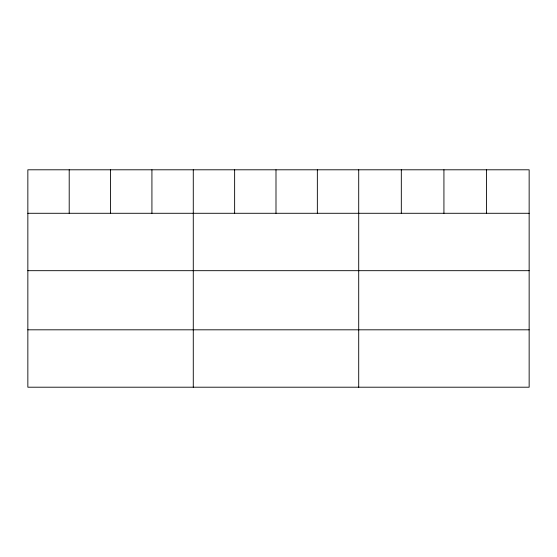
<?xml version="1.0" encoding="UTF-8"?>
<svg xmlns="http://www.w3.org/2000/svg" width="557" height="557" viewBox="0 0 557 557"><rect width="100%" height="100%" fill="white"/><g stroke="black" fill="none" stroke-linecap="round" stroke-linejoin="round"><path stroke-width="0.84" d="M529.15 213.282L529.15 387.206L27.85 387.206L27.85 169.794L529.15 169.794L529.15 213.282L27.85 213.282M27.85 270.681L529.15 270.681M27.85 329.814L529.15 329.814M486.539 169.794L486.539 213.282M443.929 169.794L443.929 213.282M401.319 169.794L401.319 213.282M358.708 169.794L358.708 387.206M317.351 169.794L317.351 213.282M275.993 169.794L275.993 213.282M234.636 169.794L234.636 213.282M193.279 169.794L193.279 387.206M151.922 169.794L151.922 213.282M110.565 169.794L110.565 213.282M69.207 169.794L69.207 213.282"/></g></svg>
